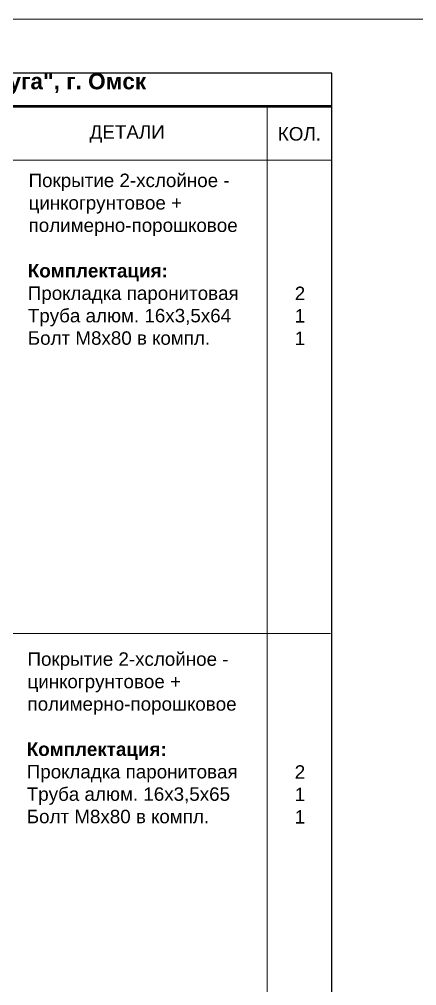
# Model space of a CAD drawing. Extents: x -37 to 4620, y -49 to 348.
# Drawn here: x 2861.9 to 2935.8, y 117.5 to 297 of the extents above; entities that cross this region are included whole.
import ezdxf

# ---------------------------------------------------------------- set-up
doc = ezdxf.new("R2010")
doc.units = 0
doc.header["$LTSCALE"] = 5
doc.layers.get('0').update_dxf_attribs({"linetype": 'CONTINUOUS', "lineweight": 30})
for name, color, linetype, lineweight in [('3', 1, 'CONTINUOUS', 20), ('Рамки', 1, 'CONTINUOUS', 15), ('Текстовый', 7, 'CONTINUOUS', 9)]:
    doc.layers.add(name, color=color, linetype=linetype, lineweight=lineweight)
doc.layers.add('Скрытые', color=14, linetype='CONTINUOUS', plot=False)
doc.styles.add('Каталожный', font='arial.ttf', dxfattribs={"height": 2.5})

msp = doc.modelspace()

# ---------------------------------------------------------------- linework, layer by layer
at = {"linetype": 'Continuous', "lineweight": 50}
msp.add_line((2755, 280.851), (2920, 280.857, 0.033), dxfattribs=at)
at = {"layer": '3', "color": 0, "linetype": 'Continuous'}
msp.add_line((2755, 270.851, -764.744), (2920, 270.851), dxfattribs=at)
at = {"layer": 'Рамки', "linetype": 'Continuous'}
for p, q in [((2908, 280.857, 0), (2908, 28.359)), ((2920, 280.857, 0), (2920, 28.359)), ((2755, 182.931), (2919.803, 182.931))]:
    msp.add_line(p, q, dxfattribs=at)
msp.add_lwpolyline([(2940, 297), (2730, 297), (2730, 0), (2940, 0)], close=True, dxfattribs=at)
at = {"layer": 'Скрытые', "linetype": 'Continuous'}
msp.add_lwpolyline([(2920, 10), (2920, 287), (2755, 287), (2755, 10)], close=True, dxfattribs=at)

# ---------------------------------------------------------------- texts
at = {"layer": 'Текстовый', "color": 1, "linetype": 'Continuous', "style": 'Каталожный'}
for s, insert, char_height, width, attachment_point in [('\\pxqc;{\\fArial|b1|i0|c204|p34;\\C256;Стальные кронштейны ООО "Радуга", г. Омск}', (2755, 287), 3, 165, 1), ('\\pxqc;ДЕТАЛИ', (2881.986, 275.712), 2.5, 52.02782, 5), ('\\pxqc;КОЛ.', (2914, 275.712), 2.5, 12, 5), ('Покрытие 2-хслойное - цинкогрунтовое + полимерно-порошковое', (2863.657, 268.335), 2.5, 59.66588, 1), ('\\pxql;{\\fArial|b1|i0|c204|p34;Комплектация:}\\PПрокладка паронитовая\\PТруба алюм. 16х3,5х64\\P\\pq*;Болт М8х80 в компл.', (2863.513, 251.55), 2.5, 51.69947, 1), ('\\pxqc;\\P2\\P1\\P1', (2908.234, 251.513, 128.949), 2.5, 11.7315, 1), ('Покрытие 2-хслойное - цинкогрунтовое + полимерно-порошковое', (2863.459, 179.415), 2.5, 59.66588, 1), ('\\pxql;{\\fArial|b1|i0|c204|p34;Комплектация:}\\PПрокладка паронитовая\\PТруба алюм. 16х3,5х65\\P\\pq*;Болт М8х80 в компл.', (2863.316, 162.67), 2.5, 49.62412, 1), ('\\pxqc;\\P2\\P1\\P1', (2908.234, 162.608, 128.949), 2.5, 11.7315, 1)]:
    msp.add_mtext(s, dxfattribs=dict(at, insert=insert, char_height=char_height, width=width, attachment_point=attachment_point))

doc.saveas('drawing.dxf')
